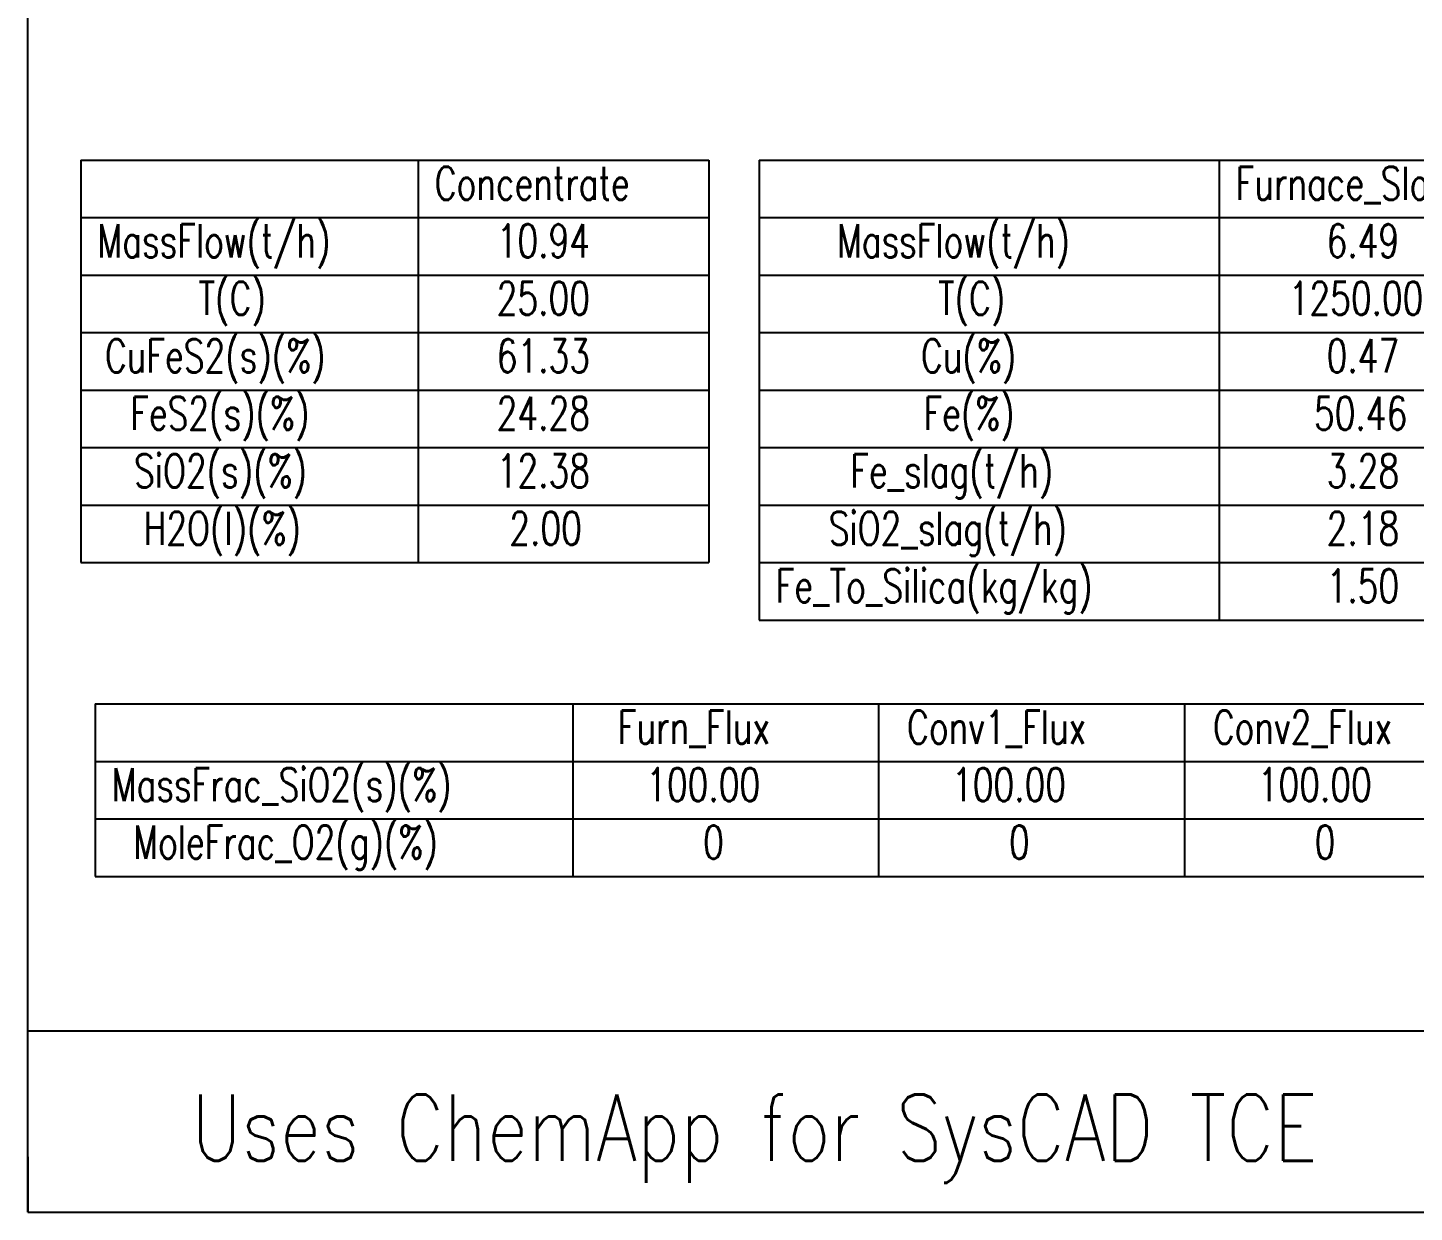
# Model space of a CAD drawing. Extents: x 0 to 421, y 0 to 297.
# Drawn here: x 0.2 to 125.6, y -0.2 to 107 of the extents above; entities that cross this region are included whole.
import ezdxf

# ---------------------------------------------------------------- set-up
doc = ezdxf.new("R2010")
doc.units = 0
doc.layers.get('0').update_dxf_attribs({"color": 15, "linetype": 'CONTINUOUS'})
doc.layers.add('SCD_ANN', color=14, linetype='CONTINUOUS')
doc.layers.add('SCD_DRAW', color=11, linetype='CONTINUOUS')
doc.styles.add('ROMANS', font='ROMANS')
doc.styles.get("Standard").update_dxf_attribs({"font": 'STANDARD'})

# ---------------------------------------------------------------- blocks, each defined once
blk = doc.blocks.new('FM_A3_Rectangle_Logo')
at = {"linetype": 'CONTINUOUS'}
for p, q in [((-0.226262, -0.603703), (-0.226262, 296.396298)), ((-0.226262, 15.804123), (420.273738, 15.804123)), ((-0.226262, 4.396298), (-0.226262, -0.603703)), ((-0.226262, -0.603703), (4.773739, -0.603703)), ((-0.226262, -0.603703), (420.273738, -0.603703))]:
    blk.add_line(p, q, dxfattribs=at)
blk = doc.blocks.new('ANNBLK_130')
at = {"layer": 'SCD_ANN', "linetype": 'CONTINUOUS'}
for p, q in [((0, 0), (0, -15.6)), ((0, 0), (264.457143, 0)), ((43.2, 0), (43.2, -15.6)), ((70.857143, 0), (70.857143, -15.6)), ((98.514286, 0), (98.514286, -15.6)), ((0, -5.2), (264.457143, -5.2)), ((0, -10.4), (264.457143, -10.4)), ((0, -15.6), (264.457143, -15.6))]:
    blk.add_line(p, q, dxfattribs=at)
blk = doc.blocks.new('ANNBLK_131')
at = {"layer": 'SCD_ANN', "linetype": 'CONTINUOUS'}
for p, q in [((0, 0), (0, -36.4)), ((0, 0), (56.8, 0)), ((30.514286, 0), (30.514286, -36.4)), ((56.8, 0), (56.8, -36.4)), ((0, -5.2), (56.8, -5.2)), ((0, -10.4), (56.8, -10.4)), ((0, -15.6), (56.8, -15.6)), ((0, -20.8), (56.8, -20.8)), ((0, -26), (56.8, -26)), ((0, -31.2), (56.8, -31.2)), ((0, -36.4), (56.8, -36.4))]:
    blk.add_line(p, q, dxfattribs=at)
blk = doc.blocks.new('ANNBLK_132')
at = {"layer": 'SCD_ANN', "linetype": 'CONTINUOUS'}
for p, q in [((0, 0), (0, -41.6)), ((0, 0), (158.628571, 0)), ((41.6, 0), (41.6, -41.6)), ((70.857143, 0), (70.857143, -41.6)), ((100.114286, 0), (100.114286, -41.6)), ((129.371429, 0), (129.371429, -41.6)), ((158.628571, 0), (158.628571, -41.6)), ((0, -5.2), (158.628571, -5.2)), ((0, -10.4), (158.628571, -10.4)), ((0, -15.6), (158.628571, -15.6)), ((0, -20.8), (158.628571, -20.8)), ((0, -26), (158.628571, -26)), ((0, -31.2), (158.628571, -31.2)), ((0, -36.4), (158.628571, -36.4)), ((0, -41.6), (158.628571, -41.6))]:
    blk.add_line(p, q, dxfattribs=at)

msp = doc.modelspace()

# ---------------------------------------------------------------- block references
at = {"layer": 'SCD_ANN'}
ref = msp.add_blockref('ANNBLK_131', (5, 95), dxfattribs=at)
ref.add_attrib('ANNOT1', ' MassFlow(t/h) ', (5, 86.2), dxfattribs={"height": 3, "width": 0.8})
ref.add_attrib('ANNOT2', ' T(C) ', (14.142857, 81), dxfattribs={"height": 3, "width": 0.8})
ref.add_attrib('ANNOT3', ' CuFeS2(s)(%) ', (5.685714, 75.8), dxfattribs={"height": 3, "width": 0.8})
ref.add_attrib('ANNOT4', ' FeS2(s)(%) ', (7.971429, 70.6), dxfattribs={"height": 3, "width": 0.8})
ref.add_attrib('ANNOT5', ' SiO2(s)(%) ', (8.314286, 65.4), dxfattribs={"height": 3, "width": 0.8})
ref.add_attrib('ANNOT6', ' H2O(l)(%) ', (9.171429, 60.2), dxfattribs={"height": 3, "width": 0.8})
ref.add_attrib('ANNOT7', ' Concentrate ', (35.514286, 91.4), dxfattribs={"height": 3, "width": 0.8})
ref.add_attrib('ANNOT8', ' 10.94 ', (41.114286, 86.2), dxfattribs={"height": 3, "width": 0.8})
ref.add_attrib('ANNOT9', ' 25.00 ', (41.114286, 81), dxfattribs={"height": 3, "width": 0.8})
ref.add_attrib('ANNOT10', ' 61.33 ', (41.114286, 75.8), dxfattribs={"height": 3, "width": 0.8})
ref.add_attrib('ANNOT11', ' 24.28 ', (41.114286, 70.6), dxfattribs={"height": 3, "width": 0.8})
ref.add_attrib('ANNOT12', ' 12.38 ', (41.114286, 65.4), dxfattribs={"height": 3, "width": 0.8})
ref.add_attrib('ANNOT13', ' 2.00 ', (42.257143, 60.2), dxfattribs={"height": 3, "width": 0.8})
ref = msp.add_blockref('ANNBLK_132', (66.35, 95), dxfattribs=at)
ref.add_attrib('ANNOT1', ' MassFlow(t/h) ', (71.892857, 86.2), dxfattribs={"height": 3, "width": 0.8})
ref.add_attrib('ANNOT2', ' T(C) ', (81.035714, 81), dxfattribs={"height": 3, "width": 0.8})
ref.add_attrib('ANNOT3', ' Cu(%) ', (79.492857, 75.8), dxfattribs={"height": 3, "width": 0.8})
ref.add_attrib('ANNOT4', ' Fe(%) ', (79.721429, 70.6), dxfattribs={"height": 3, "width": 0.8})
ref.add_attrib('ANNOT5', ' Fe_slag(t/h) ', (73.092857, 65.4), dxfattribs={"height": 3, "width": 0.8})
ref.add_attrib('ANNOT6', ' SiO2_slag(t/h) ', (71.15, 60.2), dxfattribs={"height": 3, "width": 0.8})
ref.add_attrib('ANNOT7', ' Fe_To_Silica(kg/kg) ', (66.35, 55), dxfattribs={"height": 3, "width": 0.8})
ref.add_attrib('ANNOT8', ' Furnace_Slag ', (107.95, 91.4), dxfattribs={"height": 3, "width": 0.8})
ref.add_attrib('ANNOT9', ' 6.49 ', (116.178571, 86.2), dxfattribs={"height": 3, "width": 0.8})
ref.add_attrib('ANNOT10', ' 1250.00 ', (112.75, 81), dxfattribs={"height": 3, "width": 0.8})
ref.add_attrib('ANNOT11', ' 0.47 ', (116.178571, 75.8), dxfattribs={"height": 3, "width": 0.8})
ref.add_attrib('ANNOT12', ' 50.46 ', (115.035714, 70.6), dxfattribs={"height": 3, "width": 0.8})
ref.add_attrib('ANNOT13', ' 3.28 ', (116.178571, 65.4), dxfattribs={"height": 3, "width": 0.8})
ref.add_attrib('ANNOT14', ' 2.18 ', (116.178571, 60.2), dxfattribs={"height": 3, "width": 0.8})
ref.add_attrib('ANNOT15', ' 1.50 ', (116.178571, 55), dxfattribs={"height": 3, "width": 0.8})
ref.add_attrib('ANNOT16', ' Conv1_Slag ', (138.864286, 91.4), dxfattribs={"height": 3, "width": 0.8})
ref.add_attrib('ANNOT17', ' 0.44 ', (145.435714, 86.2), dxfattribs={"height": 3, "width": 0.8})
ref.add_attrib('ANNOT18', ' 1250.00 ', (142.007143, 81), dxfattribs={"height": 3, "width": 0.8})
ref.add_attrib('ANNOT19', ' 0.84 ', (145.435714, 75.8), dxfattribs={"height": 3, "width": 0.8})
ref.add_attrib('ANNOT20', ' 53.19 ', (144.292857, 70.6), dxfattribs={"height": 3, "width": 0.8})
ref.add_attrib('ANNOT21', ' 0.23 ', (145.435714, 65.4), dxfattribs={"height": 3, "width": 0.8})
ref.add_attrib('ANNOT22', ' 0.13 ', (145.435714, 60.2), dxfattribs={"height": 3, "width": 0.8})
ref.add_attrib('ANNOT23', ' 1.80 ', (145.435714, 55), dxfattribs={"height": 3, "width": 0.8})
ref.add_attrib('ANNOT24', ' Conv2_Slag ', (168.121429, 91.4), dxfattribs={"height": 3, "width": 0.8})
ref.add_attrib('ANNOT25', ' 0.33 ', (174.692857, 86.2), dxfattribs={"height": 3, "width": 0.8})
ref.add_attrib('ANNOT26', ' 1250.00 ', (171.264286, 81), dxfattribs={"height": 3, "width": 0.8})
ref.add_attrib('ANNOT27', ' 1.72 ', (174.692857, 75.8), dxfattribs={"height": 3, "width": 0.8})
ref.add_attrib('ANNOT28', ' 52.55 ', (173.55, 70.6), dxfattribs={"height": 3, "width": 0.8})
ref.add_attrib('ANNOT29', ' 0.18 ', (174.692857, 65.4), dxfattribs={"height": 3, "width": 0.8})
ref.add_attrib('ANNOT30', ' 0.10 ', (174.692857, 60.2), dxfattribs={"height": 3, "width": 0.8})
ref.add_attrib('ANNOT31', ' 1.80 ', (174.692857, 55), dxfattribs={"height": 3, "width": 0.8})
ref.add_attrib('ANNOT32', ' Conv3_Slag ', (197.378571, 91.4), dxfattribs={"height": 3, "width": 0.8})
ref.add_attrib('ANNOT33', ' 0.11 ', (203.95, 86.2), dxfattribs={"height": 3, "width": 0.8})
ref.add_attrib('ANNOT34', ' 1250.00 ', (200.521429, 81), dxfattribs={"height": 3, "width": 0.8})
ref.add_attrib('ANNOT35', ' 18.08 ', (202.807143, 75.8), dxfattribs={"height": 3, "width": 0.8})
ref.add_attrib('ANNOT36', ' 40.02 ', (202.807143, 70.6), dxfattribs={"height": 3, "width": 0.8})
ref.add_attrib('ANNOT37', ' 0.04 ', (203.95, 65.4), dxfattribs={"height": 3, "width": 0.8})
ref.add_attrib('ANNOT38', ' 0.03 ', (203.95, 60.2), dxfattribs={"height": 3, "width": 0.8})
ref.add_attrib('ANNOT39', ' 1.53 ', (203.95, 55), dxfattribs={"height": 3, "width": 0.8})
ref = msp.add_blockref('ANNBLK_130', (6.296929, 45.819234), dxfattribs=at)
ref.add_attrib('ANNOT1', ' MassFrac_SiO2(s)(%) ', (6.296929, 37.019234), dxfattribs={"height": 3, "width": 0.8})
ref.add_attrib('ANNOT2', ' MoleFrac_O2(g)(%) ', (8.239786, 31.819234), dxfattribs={"height": 3, "width": 0.8})
ref.add_attrib('ANNOT3', ' Furn_Flux ', (52.068358, 42.219234), dxfattribs={"height": 3, "width": 0.8})
ref.add_attrib('ANNOT4', ' 100.00 ', (54.639786, 37.019234), dxfattribs={"height": 3, "width": 0.8})
ref.add_attrib('ANNOT5', ' 0 ', (59.782643, 31.819234), dxfattribs={"height": 3, "width": 0.8})
ref.add_attrib('ANNOT6', ' Conv1_Flux ', (78.239786, 42.219234), dxfattribs={"height": 3, "width": 0.8})
ref.add_attrib('ANNOT7', ' 100.00 ', (82.296929, 37.019234), dxfattribs={"height": 3, "width": 0.8})
ref.add_attrib('ANNOT8', ' 0 ', (87.439786, 31.819234), dxfattribs={"height": 3, "width": 0.8})
ref.add_attrib('ANNOT9', ' Conv2_Flux ', (105.896929, 42.219234), dxfattribs={"height": 3, "width": 0.8})
ref.add_attrib('ANNOT10', ' 100.00 ', (109.954072, 37.019234), dxfattribs={"height": 3, "width": 0.8})
ref.add_attrib('ANNOT11', ' 0 ', (115.096929, 31.819234), dxfattribs={"height": 3, "width": 0.8})
at = {"layer": 'SCD_DRAW', "color": 10}
msp.add_blockref('FM_A3_Rectangle_Logo', (0.42, 0.45), dxfattribs=at)

# ---------------------------------------------------------------- texts
at = {"layer": 'SCD_DRAW', "color": 8, "style": 'ROMANS', "width": 0.8}
msp.add_text('Uses ChemApp for SysCAD TCE', height=6, dxfattribs=at).set_placement((15, 4.5))

doc.saveas('drawing.dxf')
